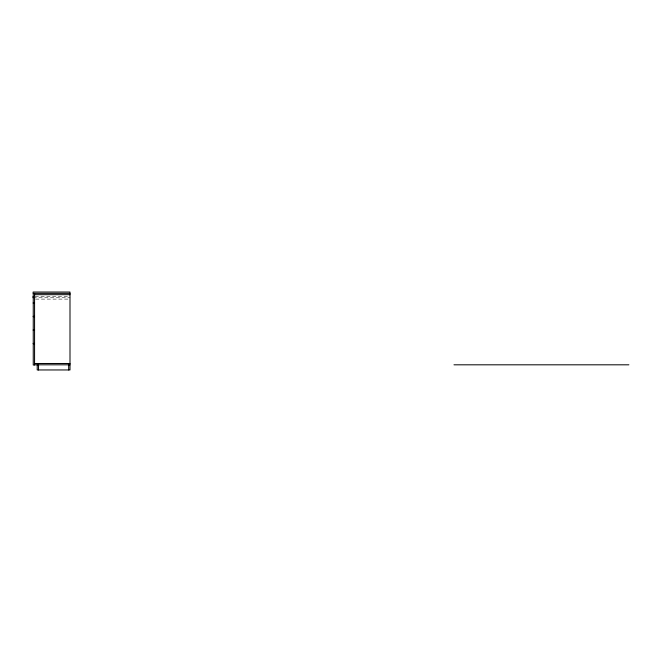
<?xml version="1.0" encoding="UTF-8"?>
<svg xmlns="http://www.w3.org/2000/svg" width="662" height="662" viewBox="0 0 662 662"><rect width="100%" height="100%" fill="white"/><g stroke="black" fill="none" stroke-linecap="round" stroke-linejoin="round"><path stroke-width="0.5" stroke-dasharray="3.31 2.48" d="M35.152 296.452L68.972 296.452M33.1 297.776L69.998 297.776M35.583 299.1L69.998 299.1"/><path stroke-width="0.99" d="M69.998 293.365L33.1 293.365L33.1 292.041L69.998 292.041L69.998 369.959L37.213 369.959L37.213 364.812M34.573 293.663L33.249 293.663L33.249 365.027L34.573 365.027L34.573 293.365M34.573 294.689L69.998 294.689M33.249 302.848L34.573 302.848M33.249 303.146L34.573 303.146M33.249 316.37L34.573 316.37M33.249 316.668L34.573 316.668M33.249 329.899L34.573 329.899M33.249 330.189L34.573 330.189M33.249 343.421L34.573 343.421M33.249 343.719L34.573 343.719M34.573 363.488L69.998 363.488M34.573 364.812L69.998 364.812M453.967 364.812L628.9 364.812M68.674 364.812L68.674 369.959M38.537 364.812L38.537 369.959M33.1 296.452L33.1 297.776"/></g></svg>
